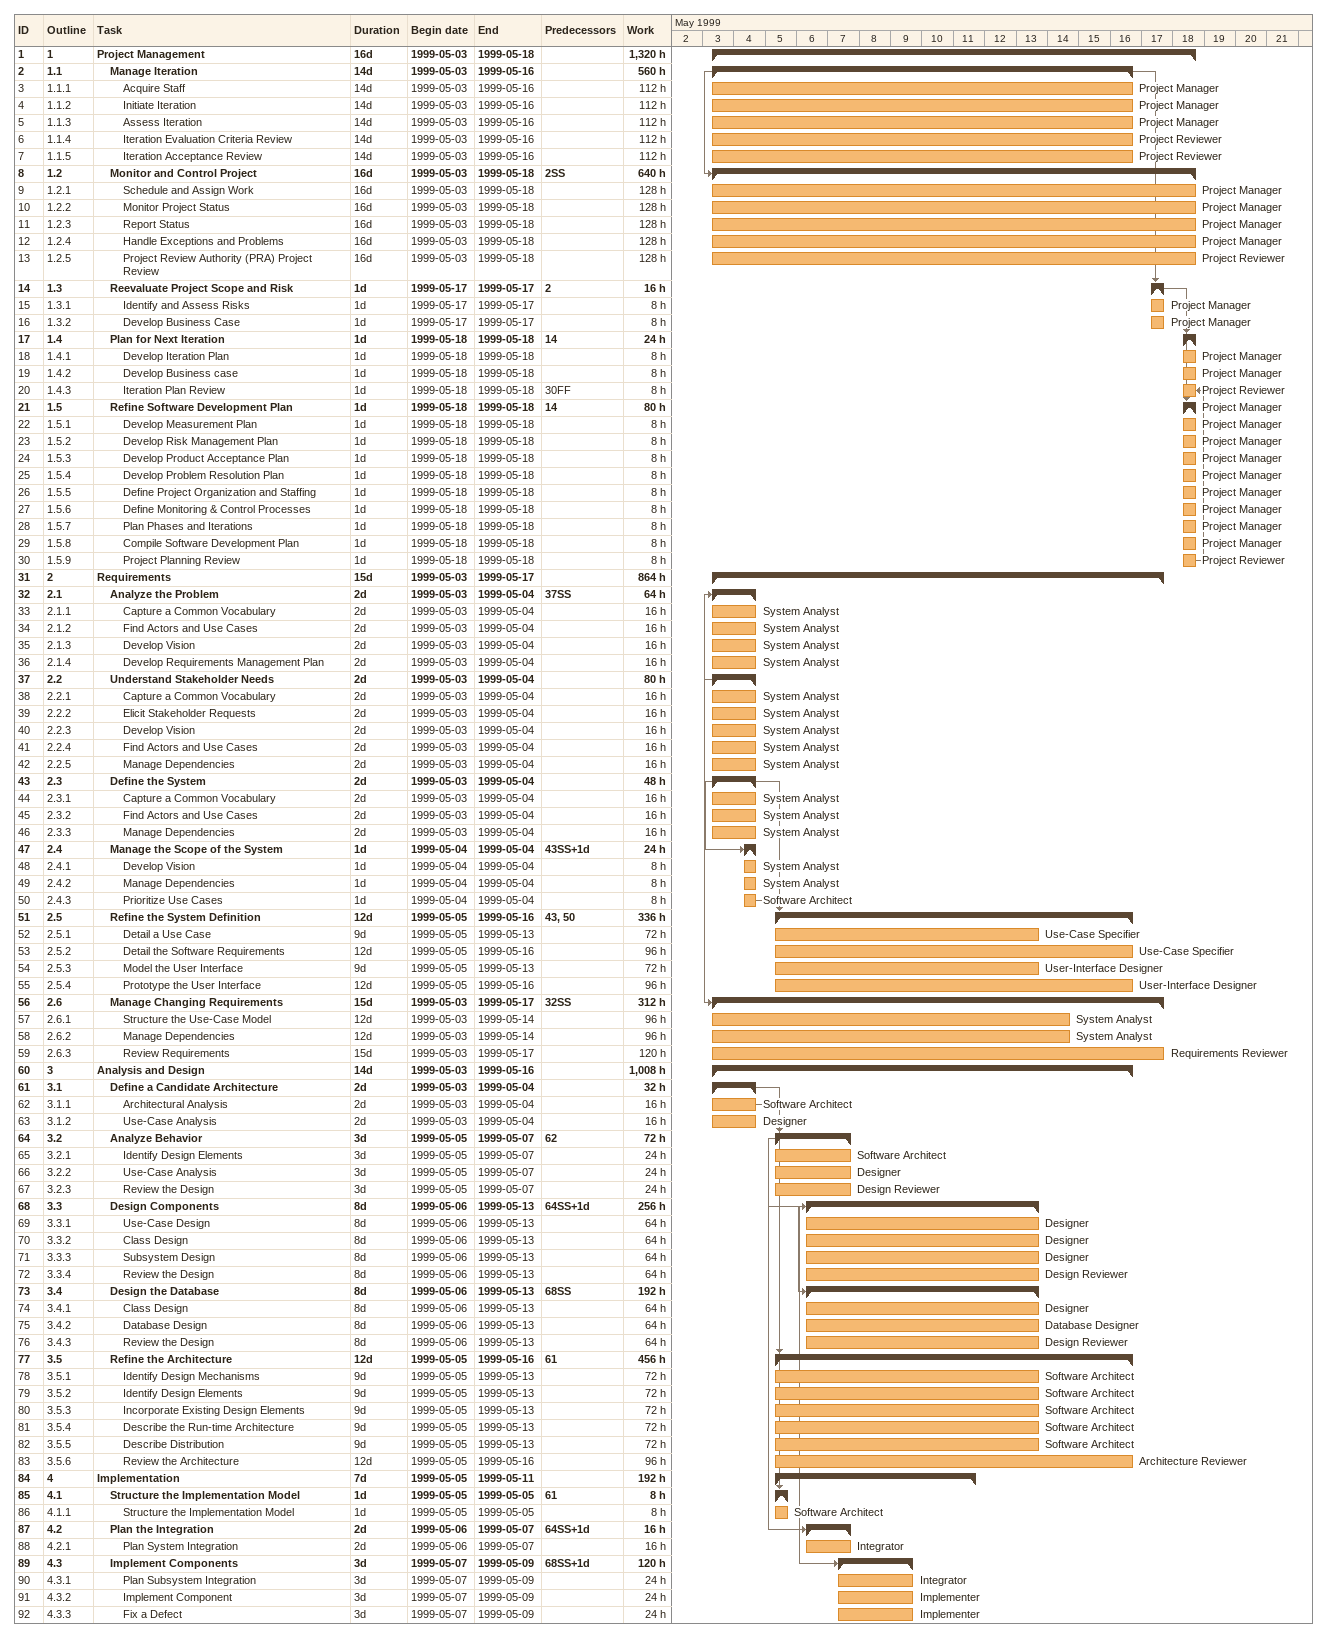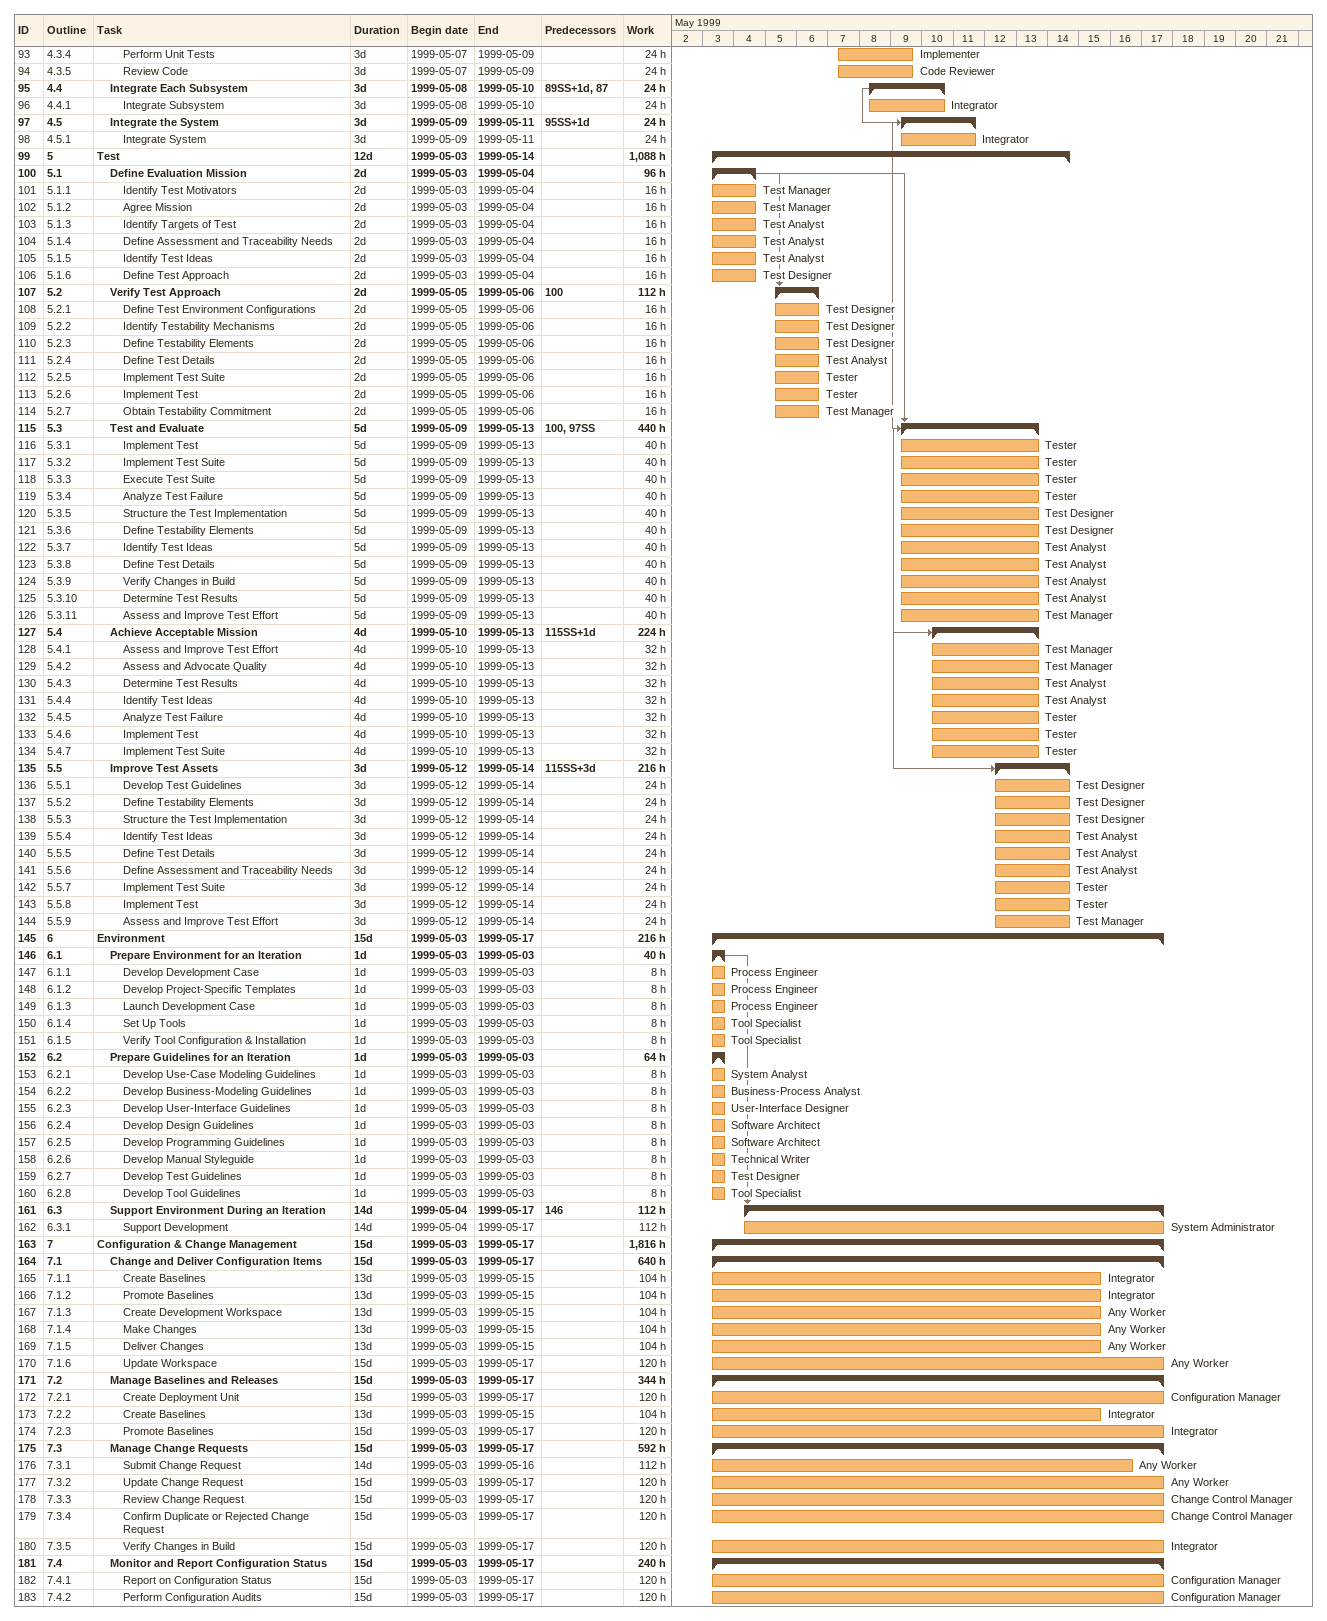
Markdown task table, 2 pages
| ID | WBS | Task | Duration | Start | Finish | Predecessors | Resources | Work (h) |
|---|---|---|---|---|---|---|---|---|
| 1 | 1 | **Project Management** | 16d | 1999-05-03 | 1999-05-18 |  |  | 1320 |
| 2 | 1.1 | **Manage Iteration** | 14d | 1999-05-03 | 1999-05-16 |  |  | 560 |
| 3 | 1.1.1 | Acquire Staff | 14d | 1999-05-03 | 1999-05-16 |  | Project Manager | 112 |
| 4 | 1.1.2 | Initiate Iteration | 14d | 1999-05-03 | 1999-05-16 |  | Project Manager | 112 |
| 5 | 1.1.3 | Assess Iteration | 14d | 1999-05-03 | 1999-05-16 |  | Project Manager | 112 |
| 6 | 1.1.4 | Iteration Evaluation Criteria Review | 14d | 1999-05-03 | 1999-05-16 |  | Project Reviewer | 112 |
| 7 | 1.1.5 | Iteration Acceptance Review | 14d | 1999-05-03 | 1999-05-16 |  | Project Reviewer | 112 |
| 8 | 1.2 | **Monitor and Control Project** | 16d | 1999-05-03 | 1999-05-18 | 2SS |  | 640 |
| 9 | 1.2.1 | Schedule and Assign Work | 16d | 1999-05-03 | 1999-05-18 |  | Project Manager | 128 |
| 10 | 1.2.2 | Monitor Project Status | 16d | 1999-05-03 | 1999-05-18 |  | Project Manager | 128 |
| 11 | 1.2.3 | Report Status | 16d | 1999-05-03 | 1999-05-18 |  | Project Manager | 128 |
| 12 | 1.2.4 | Handle Exceptions and Problems | 16d | 1999-05-03 | 1999-05-18 |  | Project Manager | 128 |
| 13 | 1.2.5 | Project Review Authority (PRA) Project Review | 16d | 1999-05-03 | 1999-05-18 |  | Project Reviewer | 128 |
| 14 | 1.3 | **Reevaluate Project Scope and Risk** | 1d | 1999-05-17 | 1999-05-17 | 2 |  | 16 |
| 15 | 1.3.1 | Identify and Assess Risks | 1d | 1999-05-17 | 1999-05-17 |  | Project Manager | 8 |
| 16 | 1.3.2 | Develop Business Case | 1d | 1999-05-17 | 1999-05-17 |  | Project Manager | 8 |
| 17 | 1.4 | **Plan for Next Iteration** | 1d | 1999-05-18 | 1999-05-18 | 14 |  | 24 |
| 18 | 1.4.1 | Develop Iteration Plan | 1d | 1999-05-18 | 1999-05-18 |  | Project Manager | 8 |
| 19 | 1.4.2 | Develop Business case | 1d | 1999-05-18 | 1999-05-18 |  | Project Manager | 8 |
| 20 | 1.4.3 | Iteration Plan Review | 1d | 1999-05-18 | 1999-05-18 | 30FF | Project Reviewer | 8 |
| 21 | 1.5 | **Refine Software Development Plan** | 1d | 1999-05-18 | 1999-05-18 | 14 | Project Manager | 80 |
| 22 | 1.5.1 | Develop Measurement Plan | 1d | 1999-05-18 | 1999-05-18 |  | Project Manager | 8 |
| 23 | 1.5.2 | Develop Risk Management Plan | 1d | 1999-05-18 | 1999-05-18 |  | Project Manager | 8 |
| 24 | 1.5.3 | Develop Product Acceptance Plan | 1d | 1999-05-18 | 1999-05-18 |  | Project Manager | 8 |
| 25 | 1.5.4 | Develop Problem Resolution Plan | 1d | 1999-05-18 | 1999-05-18 |  | Project Manager | 8 |
| 26 | 1.5.5 | Define Project Organization and Staffing | 1d | 1999-05-18 | 1999-05-18 |  | Project Manager | 8 |
| 27 | 1.5.6 | Define Monitoring & Control Processes | 1d | 1999-05-18 | 1999-05-18 |  | Project Manager | 8 |
| 28 | 1.5.7 | Plan Phases and Iterations | 1d | 1999-05-18 | 1999-05-18 |  | Project Manager | 8 |
| 29 | 1.5.8 | Compile Software Development Plan | 1d | 1999-05-18 | 1999-05-18 |  | Project Manager | 8 |
| 30 | 1.5.9 | Project Planning Review | 1d | 1999-05-18 | 1999-05-18 |  | Project Reviewer | 8 |
| 31 | 2 | **Requirements** | 15d | 1999-05-03 | 1999-05-17 |  |  | 864 |
| 32 | 2.1 | **Analyze the Problem** | 2d | 1999-05-03 | 1999-05-04 | 37SS |  | 64 |
| 33 | 2.1.1 | Capture a Common Vocabulary | 2d | 1999-05-03 | 1999-05-04 |  | System Analyst | 16 |
| 34 | 2.1.2 | Find Actors and Use Cases | 2d | 1999-05-03 | 1999-05-04 |  | System Analyst | 16 |
| 35 | 2.1.3 | Develop Vision | 2d | 1999-05-03 | 1999-05-04 |  | System Analyst | 16 |
| 36 | 2.1.4 | Develop Requirements Management Plan | 2d | 1999-05-03 | 1999-05-04 |  | System Analyst | 16 |
| 37 | 2.2 | **Understand Stakeholder Needs** | 2d | 1999-05-03 | 1999-05-04 |  |  | 80 |
| 38 | 2.2.1 | Capture a Common Vocabulary | 2d | 1999-05-03 | 1999-05-04 |  | System Analyst | 16 |
| 39 | 2.2.2 | Elicit Stakeholder Requests | 2d | 1999-05-03 | 1999-05-04 |  | System Analyst | 16 |
| 40 | 2.2.3 | Develop Vision | 2d | 1999-05-03 | 1999-05-04 |  | System Analyst | 16 |
| 41 | 2.2.4 | Find Actors and Use Cases | 2d | 1999-05-03 | 1999-05-04 |  | System Analyst | 16 |
| 42 | 2.2.5 | Manage Dependencies | 2d | 1999-05-03 | 1999-05-04 |  | System Analyst | 16 |
| 43 | 2.3 | **Define the System** | 2d | 1999-05-03 | 1999-05-04 |  |  | 48 |
| 44 | 2.3.1 | Capture a Common Vocabulary | 2d | 1999-05-03 | 1999-05-04 |  | System Analyst | 16 |
| 45 | 2.3.2 | Find Actors and Use Cases | 2d | 1999-05-03 | 1999-05-04 |  | System Analyst | 16 |
| 46 | 2.3.3 | Manage Dependencies | 2d | 1999-05-03 | 1999-05-04 |  | System Analyst | 16 |
| 47 | 2.4 | **Manage the Scope of the System** | 1d | 1999-05-04 | 1999-05-04 | 43SS+1d |  | 24 |
| 48 | 2.4.1 | Develop Vision | 1d | 1999-05-04 | 1999-05-04 |  | System Analyst | 8 |
| 49 | 2.4.2 | Manage Dependencies | 1d | 1999-05-04 | 1999-05-04 |  | System Analyst | 8 |
| 50 | 2.4.3 | Prioritize Use Cases | 1d | 1999-05-04 | 1999-05-04 |  | Software Architect | 8 |
| 51 | 2.5 | **Refine the System Definition** | 12d | 1999-05-05 | 1999-05-16 | 43, 50 |  | 336 |
| 52 | 2.5.1 | Detail a Use Case | 9d | 1999-05-05 | 1999-05-13 |  | Use-Case Specifier | 72 |
| 53 | 2.5.2 | Detail the Software Requirements | 12d | 1999-05-05 | 1999-05-16 |  | Use-Case Specifier | 96 |
| 54 | 2.5.3 | Model the User Interface | 9d | 1999-05-05 | 1999-05-13 |  | User-Interface Designer | 72 |
| 55 | 2.5.4 | Prototype the User Interface | 12d | 1999-05-05 | 1999-05-16 |  | User-Interface Designer | 96 |
| 56 | 2.6 | **Manage Changing Requirements** | 15d | 1999-05-03 | 1999-05-17 | 32SS |  | 312 |
| 57 | 2.6.1 | Structure the Use-Case Model | 12d | 1999-05-03 | 1999-05-14 |  | System Analyst | 96 |
| 58 | 2.6.2 | Manage Dependencies | 12d | 1999-05-03 | 1999-05-14 |  | System Analyst | 96 |
| 59 | 2.6.3 | Review Requirements | 15d | 1999-05-03 | 1999-05-17 |  | Requirements Reviewer | 120 |
| 60 | 3 | **Analysis and Design** | 14d | 1999-05-03 | 1999-05-16 |  |  | 1008 |
| 61 | 3.1 | **Define a Candidate Architecture** | 2d | 1999-05-03 | 1999-05-04 |  |  | 32 |
| 62 | 3.1.1 | Architectural Analysis | 2d | 1999-05-03 | 1999-05-04 |  | Software Architect | 16 |
| 63 | 3.1.2 | Use-Case Analysis | 2d | 1999-05-03 | 1999-05-04 |  | Designer | 16 |
| 64 | 3.2 | **Analyze Behavior** | 3d | 1999-05-05 | 1999-05-07 | 62 |  | 72 |
| 65 | 3.2.1 | Identify Design Elements | 3d | 1999-05-05 | 1999-05-07 |  | Software Architect | 24 |
| 66 | 3.2.2 | Use-Case Analysis | 3d | 1999-05-05 | 1999-05-07 |  | Designer | 24 |
| 67 | 3.2.3 | Review the Design | 3d | 1999-05-05 | 1999-05-07 |  | Design Reviewer | 24 |
| 68 | 3.3 | **Design Components** | 8d | 1999-05-06 | 1999-05-13 | 64SS+1d |  | 256 |
| 69 | 3.3.1 | Use-Case Design | 8d | 1999-05-06 | 1999-05-13 |  | Designer | 64 |
| 70 | 3.3.2 | Class Design | 8d | 1999-05-06 | 1999-05-13 |  | Designer | 64 |
| 71 | 3.3.3 | Subsystem Design | 8d | 1999-05-06 | 1999-05-13 |  | Designer | 64 |
| 72 | 3.3.4 | Review the Design | 8d | 1999-05-06 | 1999-05-13 |  | Design Reviewer | 64 |
| 73 | 3.4 | **Design the Database** | 8d | 1999-05-06 | 1999-05-13 | 68SS |  | 192 |
| 74 | 3.4.1 | Class Design | 8d | 1999-05-06 | 1999-05-13 |  | Designer | 64 |
| 75 | 3.4.2 | Database Design | 8d | 1999-05-06 | 1999-05-13 |  | Database Designer | 64 |
| 76 | 3.4.3 | Review the Design | 8d | 1999-05-06 | 1999-05-13 |  | Design Reviewer | 64 |
| 77 | 3.5 | **Refine the Architecture** | 12d | 1999-05-05 | 1999-05-16 | 61 |  | 456 |
| 78 | 3.5.1 | Identify Design Mechanisms | 9d | 1999-05-05 | 1999-05-13 |  | Software Architect | 72 |
| 79 | 3.5.2 | Identify Design Elements | 9d | 1999-05-05 | 1999-05-13 |  | Software Architect | 72 |
| 80 | 3.5.3 | Incorporate Existing Design Elements | 9d | 1999-05-05 | 1999-05-13 |  | Software Architect | 72 |
| 81 | 3.5.4 | Describe the Run-time Architecture | 9d | 1999-05-05 | 1999-05-13 |  | Software Architect | 72 |
| 82 | 3.5.5 | Describe Distribution | 9d | 1999-05-05 | 1999-05-13 |  | Software Architect | 72 |
| 83 | 3.5.6 | Review the Architecture | 12d | 1999-05-05 | 1999-05-16 |  | Architecture Reviewer | 96 |
| 84 | 4 | **Implementation** | 7d | 1999-05-05 | 1999-05-11 |  |  | 192 |
| 85 | 4.1 | **Structure the Implementation Model** | 1d | 1999-05-05 | 1999-05-05 | 61 |  | 8 |
| 86 | 4.1.1 | Structure the Implementation Model | 1d | 1999-05-05 | 1999-05-05 |  | Software Architect | 8 |
| 87 | 4.2 | **Plan the Integration** | 2d | 1999-05-06 | 1999-05-07 | 64SS+1d |  | 16 |
| 88 | 4.2.1 | Plan System Integration | 2d | 1999-05-06 | 1999-05-07 |  | Integrator | 16 |
| 89 | 4.3 | **Implement Components** | 3d | 1999-05-07 | 1999-05-09 | 68SS+1d |  | 120 |
| 90 | 4.3.1 | Plan Subsystem Integration | 3d | 1999-05-07 | 1999-05-09 |  | Integrator | 24 |
| 91 | 4.3.2 | Implement Component | 3d | 1999-05-07 | 1999-05-09 |  | Implementer | 24 |
| 92 | 4.3.3 | Fix a Defect | 3d | 1999-05-07 | 1999-05-09 |  | Implementer | 24 |
| 93 | 4.3.4 | Perform Unit Tests | 3d | 1999-05-07 | 1999-05-09 |  | Implementer | 24 |
| 94 | 4.3.5 | Review Code | 3d | 1999-05-07 | 1999-05-09 |  | Code Reviewer | 24 |
| 95 | 4.4 | **Integrate Each Subsystem** | 3d | 1999-05-08 | 1999-05-10 | 89SS+1d, 87 |  | 24 |
| 96 | 4.4.1 | Integrate Subsystem | 3d | 1999-05-08 | 1999-05-10 |  | Integrator | 24 |
| 97 | 4.5 | **Integrate the System** | 3d | 1999-05-09 | 1999-05-11 | 95SS+1d |  | 24 |
| 98 | 4.5.1 | Integrate System | 3d | 1999-05-09 | 1999-05-11 |  | Integrator | 24 |
| 99 | 5 | **Test** | 12d | 1999-05-03 | 1999-05-14 |  |  | 1088 |
| 100 | 5.1 | **Define Evaluation Mission** | 2d | 1999-05-03 | 1999-05-04 |  |  | 96 |
| 101 | 5.1.1 | Identify Test Motivators | 2d | 1999-05-03 | 1999-05-04 |  | Test Manager | 16 |
| 102 | 5.1.2 | Agree Mission | 2d | 1999-05-03 | 1999-05-04 |  | Test Manager | 16 |
| 103 | 5.1.3 | Identify Targets of Test | 2d | 1999-05-03 | 1999-05-04 |  | Test Analyst | 16 |
| 104 | 5.1.4 | Define Assessment and Traceability Needs | 2d | 1999-05-03 | 1999-05-04 |  | Test Analyst | 16 |
| 105 | 5.1.5 | Identify Test Ideas | 2d | 1999-05-03 | 1999-05-04 |  | Test Analyst | 16 |
| 106 | 5.1.6 | Define Test Approach | 2d | 1999-05-03 | 1999-05-04 |  | Test Designer | 16 |
| 107 | 5.2 | **Verify Test Approach** | 2d | 1999-05-05 | 1999-05-06 | 100 |  | 112 |
| 108 | 5.2.1 | Define Test Environment Configurations | 2d | 1999-05-05 | 1999-05-06 |  | Test Designer | 16 |
| 109 | 5.2.2 | Identify Testability Mechanisms | 2d | 1999-05-05 | 1999-05-06 |  | Test Designer | 16 |
| 110 | 5.2.3 | Define Testability Elements | 2d | 1999-05-05 | 1999-05-06 |  | Test Designer | 16 |
| 111 | 5.2.4 | Define Test Details | 2d | 1999-05-05 | 1999-05-06 |  | Test Analyst | 16 |
| 112 | 5.2.5 | Implement Test Suite | 2d | 1999-05-05 | 1999-05-06 |  | Tester | 16 |
| 113 | 5.2.6 | Implement Test | 2d | 1999-05-05 | 1999-05-06 |  | Tester | 16 |
| 114 | 5.2.7 | Obtain Testability Commitment | 2d | 1999-05-05 | 1999-05-06 |  | Test Manager | 16 |
| 115 | 5.3 | **Test and Evaluate** | 5d | 1999-05-09 | 1999-05-13 | 100, 97SS |  | 440 |
| 116 | 5.3.1 | Implement Test | 5d | 1999-05-09 | 1999-05-13 |  | Tester | 40 |
| 117 | 5.3.2 | Implement Test Suite | 5d | 1999-05-09 | 1999-05-13 |  | Tester | 40 |
| 118 | 5.3.3 | Execute Test Suite | 5d | 1999-05-09 | 1999-05-13 |  | Tester | 40 |
| 119 | 5.3.4 | Analyze Test Failure | 5d | 1999-05-09 | 1999-05-13 |  | Tester | 40 |
| 120 | 5.3.5 | Structure the Test Implementation | 5d | 1999-05-09 | 1999-05-13 |  | Test Designer | 40 |
| 121 | 5.3.6 | Define Testability Elements | 5d | 1999-05-09 | 1999-05-13 |  | Test Designer | 40 |
| 122 | 5.3.7 | Identify Test Ideas | 5d | 1999-05-09 | 1999-05-13 |  | Test Analyst | 40 |
| 123 | 5.3.8 | Define Test Details | 5d | 1999-05-09 | 1999-05-13 |  | Test Analyst | 40 |
| 124 | 5.3.9 | Verify Changes in Build | 5d | 1999-05-09 | 1999-05-13 |  | Test Analyst | 40 |
| 125 | 5.3.10 | Determine Test Results | 5d | 1999-05-09 | 1999-05-13 |  | Test Analyst | 40 |
| 126 | 5.3.11 | Assess and Improve Test Effort | 5d | 1999-05-09 | 1999-05-13 |  | Test Manager | 40 |
| 127 | 5.4 | **Achieve Acceptable Mission** | 4d | 1999-05-10 | 1999-05-13 | 115SS+1d |  | 224 |
| 128 | 5.4.1 | Assess and Improve Test Effort | 4d | 1999-05-10 | 1999-05-13 |  | Test Manager | 32 |
| 129 | 5.4.2 | Assess and Advocate Quality | 4d | 1999-05-10 | 1999-05-13 |  | Test Manager | 32 |
| 130 | 5.4.3 | Determine Test Results | 4d | 1999-05-10 | 1999-05-13 |  | Test Analyst | 32 |
| 131 | 5.4.4 | Identify Test Ideas | 4d | 1999-05-10 | 1999-05-13 |  | Test Analyst | 32 |
| 132 | 5.4.5 | Analyze Test Failure | 4d | 1999-05-10 | 1999-05-13 |  | Tester | 32 |
| 133 | 5.4.6 | Implement Test | 4d | 1999-05-10 | 1999-05-13 |  | Tester | 32 |
| 134 | 5.4.7 | Implement Test Suite | 4d | 1999-05-10 | 1999-05-13 |  | Tester | 32 |
| 135 | 5.5 | **Improve Test Assets** | 3d | 1999-05-12 | 1999-05-14 | 115SS+3d |  | 216 |
| 136 | 5.5.1 | Develop Test Guidelines | 3d | 1999-05-12 | 1999-05-14 |  | Test Designer | 24 |
| 137 | 5.5.2 | Define Testability Elements | 3d | 1999-05-12 | 1999-05-14 |  | Test Designer | 24 |
| 138 | 5.5.3 | Structure the Test Implementation | 3d | 1999-05-12 | 1999-05-14 |  | Test Designer | 24 |
| 139 | 5.5.4 | Identify Test Ideas | 3d | 1999-05-12 | 1999-05-14 |  | Test Analyst | 24 |
| 140 | 5.5.5 | Define Test Details | 3d | 1999-05-12 | 1999-05-14 |  | Test Analyst | 24 |
| 141 | 5.5.6 | Define Assessment and Traceability Needs | 3d | 1999-05-12 | 1999-05-14 |  | Test Analyst | 24 |
| 142 | 5.5.7 | Implement Test Suite | 3d | 1999-05-12 | 1999-05-14 |  | Tester | 24 |
| 143 | 5.5.8 | Implement Test | 3d | 1999-05-12 | 1999-05-14 |  | Tester | 24 |
| 144 | 5.5.9 | Assess and Improve Test Effort | 3d | 1999-05-12 | 1999-05-14 |  | Test Manager | 24 |
| 145 | 6 | **Environment** | 15d | 1999-05-03 | 1999-05-17 |  |  | 216 |
| 146 | 6.1 | **Prepare Environment for an Iteration** | 1d | 1999-05-03 | 1999-05-03 |  |  | 40 |
| 147 | 6.1.1 | Develop Development Case | 1d | 1999-05-03 | 1999-05-03 |  | Process Engineer | 8 |
| 148 | 6.1.2 | Develop Project-Specific Templates | 1d | 1999-05-03 | 1999-05-03 |  | Process Engineer | 8 |
| 149 | 6.1.3 | Launch Development Case | 1d | 1999-05-03 | 1999-05-03 |  | Process Engineer | 8 |
| 150 | 6.1.4 | Set Up Tools | 1d | 1999-05-03 | 1999-05-03 |  | Tool Specialist | 8 |
| 151 | 6.1.5 | Verify Tool Configuration & Installation | 1d | 1999-05-03 | 1999-05-03 |  | Tool Specialist | 8 |
| 152 | 6.2 | **Prepare Guidelines for an Iteration** | 1d | 1999-05-03 | 1999-05-03 |  |  | 64 |
| 153 | 6.2.1 | Develop Use-Case Modeling Guidelines | 1d | 1999-05-03 | 1999-05-03 |  | System Analyst | 8 |
| 154 | 6.2.2 | Develop Business-Modeling Guidelines | 1d | 1999-05-03 | 1999-05-03 |  | Business-Process Analyst | 8 |
| 155 | 6.2.3 | Develop User-Interface Guidelines | 1d | 1999-05-03 | 1999-05-03 |  | User-Interface Designer | 8 |
| 156 | 6.2.4 | Develop Design Guidelines | 1d | 1999-05-03 | 1999-05-03 |  | Software Architect | 8 |
| 157 | 6.2.5 | Develop Programming Guidelines | 1d | 1999-05-03 | 1999-05-03 |  | Software Architect | 8 |
| 158 | 6.2.6 | Develop Manual Styleguide | 1d | 1999-05-03 | 1999-05-03 |  | Technical Writer | 8 |
| 159 | 6.2.7 | Develop Test Guidelines | 1d | 1999-05-03 | 1999-05-03 |  | Test Designer | 8 |
| 160 | 6.2.8 | Develop Tool Guidelines | 1d | 1999-05-03 | 1999-05-03 |  | Tool Specialist | 8 |
| 161 | 6.3 | **Support Environment During an Iteration** | 14d | 1999-05-04 | 1999-05-17 | 146 |  | 112 |
| 162 | 6.3.1 | Support Development | 14d | 1999-05-04 | 1999-05-17 |  | System Administrator | 112 |
| 163 | 7 | **Configuration & Change Management** | 15d | 1999-05-03 | 1999-05-17 |  |  | 1816 |
| 164 | 7.1 | **Change and Deliver Configuration Items** | 15d | 1999-05-03 | 1999-05-17 |  |  | 640 |
| 165 | 7.1.1 | Create Baselines | 13d | 1999-05-03 | 1999-05-15 |  | Integrator | 104 |
| 166 | 7.1.2 | Promote Baselines | 13d | 1999-05-03 | 1999-05-15 |  | Integrator | 104 |
| 167 | 7.1.3 | Create Development Workspace | 13d | 1999-05-03 | 1999-05-15 |  | Any Worker | 104 |
| 168 | 7.1.4 | Make Changes | 13d | 1999-05-03 | 1999-05-15 |  | Any Worker | 104 |
| 169 | 7.1.5 | Deliver Changes | 13d | 1999-05-03 | 1999-05-15 |  | Any Worker | 104 |
| 170 | 7.1.6 | Update Workspace | 15d | 1999-05-03 | 1999-05-17 |  | Any Worker | 120 |
| 171 | 7.2 | **Manage Baselines and Releases** | 15d | 1999-05-03 | 1999-05-17 |  |  | 344 |
| 172 | 7.2.1 | Create Deployment Unit | 15d | 1999-05-03 | 1999-05-17 |  | Configuration Manager | 120 |
| 173 | 7.2.2 | Create Baselines | 13d | 1999-05-03 | 1999-05-15 |  | Integrator | 104 |
| 174 | 7.2.3 | Promote Baselines | 15d | 1999-05-03 | 1999-05-17 |  | Integrator | 120 |
| 175 | 7.3 | **Manage Change Requests** | 15d | 1999-05-03 | 1999-05-17 |  |  | 592 |
| 176 | 7.3.1 | Submit Change Request | 14d | 1999-05-03 | 1999-05-16 |  | Any Worker | 112 |
| 177 | 7.3.2 | Update Change Request | 15d | 1999-05-03 | 1999-05-17 |  | Any Worker | 120 |
| 178 | 7.3.3 | Review Change Request | 15d | 1999-05-03 | 1999-05-17 |  | Change Control Manager | 120 |
| 179 | 7.3.4 | Confirm Duplicate or Rejected Change Request | 15d | 1999-05-03 | 1999-05-17 |  | Change Control Manager | 120 |
| 180 | 7.3.5 | Verify Changes in Build | 15d | 1999-05-03 | 1999-05-17 |  | Integrator | 120 |
| 181 | 7.4 | **Monitor and Report Configuration Status** | 15d | 1999-05-03 | 1999-05-17 |  |  | 240 |
| 182 | 7.4.1 | Report on Configuration Status | 15d | 1999-05-03 | 1999-05-17 |  | Configuration Manager | 120 |
| 183 | 7.4.2 | Perform Configuration Audits | 15d | 1999-05-03 | 1999-05-17 |  | Configuration Manager | 120 |
